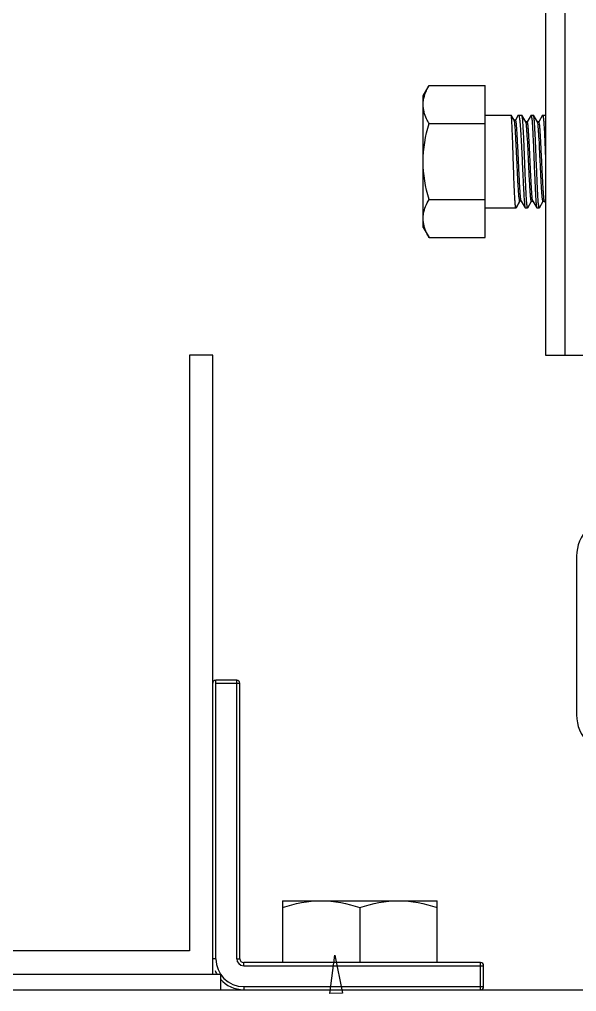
# Model space of a CAD drawing. Extents: x 69728788 to 150676229, y 20327566 to 43663798.
# Drawn here: x 75457770 to 75458097, y 20754219 to 20754791 of the extents above; entities that cross this region are included whole.
import ezdxf

# ---------------------------------------------------------------- set-up
doc = ezdxf.new("R2010")
doc.units = 0
doc.header["$LTSCALE"] = 1000
doc.header["$MEASUREMENT"] = 0
doc.layers.get('0').update_dxf_attribs({"linetype": 'CONTINUOUS'})
doc.layers.add('02___PRT_ALL_AXES', color=7, linetype='CONTINUOUS')

msp = doc.modelspace()

# ---------------------------------------------------------------- linework, layer by layer
at = {"color": 7, "linetype": 'Continuous'}
for p, q in [((75458079.04, 20755868.78), (75458079.04, 20754593.85)), ((75458090.42, 20755868.78), (75458090.42, 20754593.85)), ((75458043.44, 20754662.99), (75458043.44, 20754752.37)), ((75458043.44, 20754735), (75458058.81, 20754735)), ((75458058.84, 20754734.98), (75458058.81, 20754735)), ((75458060.57, 20754731.99), (75458058.84, 20754734.98)), ((75458062.99, 20754734.88), (75458061.36, 20754732.08)), ((75458062.99, 20754734.88), (75458063.13, 20754735)), ((75458063.13, 20754735), (75458065.07, 20754735)), ((75458065.14, 20754734.94), (75458065.07, 20754735)), ((75458067.39, 20754731.06), (75458065.14, 20754734.94)), ((75458070.46, 20754734.94), (75458068.22, 20754731.08)), ((75458070.46, 20754734.94), (75458070.53, 20754735)), ((75458070.53, 20754735), (75458071.9, 20754735)), ((75458071.97, 20754734.94), (75458071.9, 20754735)), ((75458074.22, 20754731.06), (75458071.97, 20754734.94)), ((75458077.29, 20754734.94), (75458075.05, 20754731.08)), ((75458077.29, 20754734.94), (75458077.36, 20754735)), ((75458077.36, 20754735), (75458078.73, 20754735)), ((75458078.8, 20754734.94), (75458078.73, 20754735)), ((75458079.04, 20754734.53), (75458078.8, 20754734.94)), ((75458061.39, 20754732.06), (75458060.53, 20754732.06)), ((75458067.43, 20754730.98), (75458067.39, 20754731.06)), ((75458068.26, 20754731.06), (75458067.39, 20754731.06)), ((75458067.47, 20754730.9), (75458067.43, 20754730.98)), ((75458074.26, 20754730.98), (75458074.22, 20754731.06)), ((75458075.09, 20754731.06), (75458074.22, 20754731.06)), ((75458074.32, 20754730.86), (75458074.26, 20754730.98)), ((75458063.93, 20754684.31), (75458061.65, 20754680.36)), ((75458061.73, 20754680.43), (75458063.96, 20754684.29)), ((75458064.8, 20754684.31), (75458063.93, 20754684.31)), ((75458064.75, 20754684.38), (75458064.69, 20754684.54)), ((75458064.75, 20754684.38), (75458067.04, 20754680.43)), ((75458068.56, 20754680.43), (75458070.79, 20754684.29)), ((75458070.76, 20754684.31), (75458071.63, 20754684.31)), ((75458071.58, 20754684.38), (75458071.54, 20754684.48)), ((75458071.58, 20754684.38), (75458071.63, 20754684.31)), ((75458071.63, 20754684.31), (75458073.87, 20754680.43)), ((75458075.39, 20754680.43), (75458077.62, 20754684.29)), ((75458077.59, 20754684.31), (75458078.46, 20754684.31)), ((75458078.41, 20754684.38), (75458078.38, 20754684.45)), ((75458078.41, 20754684.38), (75458079.04, 20754683.3)), ((75458043.44, 20754680.36), (75458061.65, 20754680.36)), ((75458061.73, 20754680.43), (75458061.65, 20754680.36)), ((75458067.04, 20754680.43), (75458067.12, 20754680.36)), ((75458067.12, 20754680.36), (75458068.48, 20754680.36)), ((75458068.56, 20754680.43), (75458068.48, 20754680.36)), ((75458073.87, 20754680.43), (75458073.95, 20754680.36)), ((75458073.95, 20754680.36), (75458075.31, 20754680.36)), ((75458075.39, 20754680.43), (75458075.31, 20754680.36)), ((75457869.59, 20754593.85), (75457869.59, 20754243.24)), ((75457883.25, 20754593.85), (75457869.59, 20754593.85)), ((75457883.25, 20754229.58), (75457883.25, 20754593.85)), ((75458079.04, 20754593.85), (75458283.94, 20754593.85)), ((75458097.25, 20754475.46), (75458097.25, 20754382.12)), ((75457885.07, 20754238.69), (75457885.07, 20754402.61)), ((75457897.36, 20754402.61), (75457885.07, 20754402.61)), ((75457897.36, 20754238.69), (75457897.36, 20754402.61)), ((75457885.07, 20754400.79), (75457899.18, 20754400.79)), ((75457899.18, 20754238.69), (75457899.18, 20754400.79)), ((75457869.59, 20754243.24), (75456530.91, 20754243.24)), ((75457885.07, 20754238.69), (75457883.25, 20754238.69)), ((75457897.36, 20754238.69), (75457899.18, 20754238.69)), ((75457901.46, 20754234.59), (75457901.46, 20754236.41)), ((75458040.79, 20754236.41), (75457901.46, 20754236.41)), ((75457901.46, 20754234.59), (75458042.61, 20754234.59)), ((75458040.79, 20754220.48), (75458040.79, 20754236.41)), ((75458042.61, 20754222.3), (75458042.61, 20754234.59)), ((75456512.7, 20754229.58), (75457887.8, 20754229.58)), ((75457887.8, 20754229.58), (75457887.8, 20754220.48)), ((75455834.26, 20754220.48), (75458566.24, 20754220.48)), ((75457901.46, 20754222.3), (75457901.46, 20754220.48)), ((75457901.46, 20754222.3), (75458042.61, 20754222.3))]:
    msp.add_line(p, q, dxfattribs=at)
at = {"color": 4}
msp.add_lwpolyline([(75457952.08, 20754218.14), (75457955.08, 20754240.82), (75457959.6, 20754218.39)], close=True, dxfattribs=at)
at = {"color": 7, "linetype": 'Continuous'}
for centre, radius, start, end in [((75458120.02, 20754475.46), 22.77, 90, 180), ((75457885.07, 20754400.79), 1.82, 90, 180), ((75457897.36, 20754400.79), 1.82, 0, 90), ((75458120.02, 20754382.12), 22.77, 180, 270), ((75457901.46, 20754238.69), 16.39, 180, 270), ((75457901.46, 20754238.69), 4.1, 180, 270), ((75457901.46, 20754238.69), 2.28, 180, 270), ((75457901.46, 20754238.69), 18.21, 202.5, 210.134), ((75458040.79, 20754234.59), 1.82, 0, 90), ((75457901.46, 20754238.69), 18.21, 221.1198, 270), ((75458040.79, 20754222.3), 1.82, 270, 0)]:
    msp.add_arc(centre, radius, start, end, dxfattribs=at)
for points, knots in [([(75458061.64, 20754680.36), (75458061.45, 20754680.42), (75458061.44, 20754681.39), (75458061.14, 20754682.7), (75458061.02, 20754685.29), (75458060.81, 20754688.53), (75458060.63, 20754692.55), (75458060.38, 20754698.85), (75458060.09, 20754707.24), (75458059.77, 20754717.05), (75458059.52, 20754724.61), (75458059.28, 20754729.59), (75458059.18, 20754732.22), (75458058.97, 20754733.89), (75458058.97, 20754734.76), (75458058.84, 20754734.98)], [0, 0, 0, 0, 0.010957, 0.039614, 0.085254, 0.146244, 0.220349, 0.304833, 0.492159, 0.680724, 0.842834, 0.906272, 0.954681, 0.986284, 1, 1, 1, 1]), ([(75458063.13, 20754735), (75458063.32, 20754735), (75458063.49, 20754734.04), (75458063.76, 20754732.81), (75458063.99, 20754730.28), (75458064.25, 20754727.11), (75458064.5, 20754723.16), (75458064.84, 20754716.93), (75458065.24, 20754708.59), (75458065.68, 20754698.79), (75458066.05, 20754691.19), (75458066.37, 20754686.13), (75458066.56, 20754683.41), (75458066.8, 20754681.63), (75458066.89, 20754680.68), (75458067.04, 20754680.43)], [0, 0, 0, 0, 0.010502, 0.038099, 0.08249, 0.142166, 0.214982, 0.298287, 0.483891, 0.672026, 0.835341, 0.900033, 0.950117, 0.983795, 1, 1, 1, 1]), ([(75458068.47, 20754680.36), (75458068.28, 20754680.41), (75458068.27, 20754681.37), (75458067.97, 20754682.67), (75458067.84, 20754685.21), (75458067.61, 20754688.41), (75458067.42, 20754692.37), (75458067.14, 20754698.6), (75458066.81, 20754706.93), (75458066.42, 20754716.69), (75458066.09, 20754724.25), (75458065.79, 20754729.28), (75458065.61, 20754731.98), (75458065.38, 20754733.75), (75458065.29, 20754734.68), (75458065.14, 20754734.94)], [0, 0, 0, 0, 0.010805, 0.039035, 0.084006, 0.144137, 0.217258, 0.300707, 0.486178, 0.673755, 0.836333, 0.900676, 0.950463, 0.983919, 1, 1, 1, 1]), ([(75458070.53, 20754735), (75458070.71, 20754735), (75458070.75, 20754733.99), (75458071.03, 20754732.82), (75458071.17, 20754730.26), (75458071.39, 20754727.11), (75458071.59, 20754723.15), (75458071.87, 20754716.92), (75458072.2, 20754708.57), (75458072.6, 20754698.78), (75458072.92, 20754691.18), (75458073.23, 20754686.12), (75458073.4, 20754683.4), (75458073.64, 20754681.62), (75458073.73, 20754680.68), (75458073.87, 20754680.43)], [0, 0, 0, 0, 0.009937, 0.037394, 0.081764, 0.141482, 0.214378, 0.297782, 0.483611, 0.671943, 0.835376, 0.900095, 0.95018, 0.983836, 1, 1, 1, 1]), ([(75458075.3, 20754680.36), (75458075.11, 20754680.41), (75458075.1, 20754681.37), (75458074.8, 20754682.67), (75458074.67, 20754685.21), (75458074.44, 20754688.41), (75458074.25, 20754692.37), (75458073.97, 20754698.6), (75458073.64, 20754706.93), (75458073.25, 20754716.69), (75458072.92, 20754724.25), (75458072.62, 20754729.28), (75458072.44, 20754731.98), (75458072.21, 20754733.75), (75458072.12, 20754734.68), (75458071.97, 20754734.94)], [0, 0, 0, 0, 0.010807, 0.039039, 0.08401, 0.144142, 0.217265, 0.300718, 0.486187, 0.673761, 0.836333, 0.900675, 0.950462, 0.983919, 1, 1, 1, 1]), ([(75458077.36, 20754735), (75458077.55, 20754735), (75458077.58, 20754733.99), (75458077.86, 20754732.81), (75458078, 20754730.22), (75458078.23, 20754727.05), (75458078.42, 20754723.05), (75458078.71, 20754716.79), (75458078.9, 20754711.85), (75458079.04, 20754708.44)], [0, 0, 0, 0, 0.020571, 0.077438, 0.169318, 0.292936, 0.44376, 0.616224, 1, 1, 1, 1]), ([(75458063.93, 20754684.31), (75458063.77, 20754684.31), (75458063.68, 20754685.18), (75458063.44, 20754686.23), (75458063.27, 20754688.48), (75458063.06, 20754691.26), (75458062.85, 20754694.74), (75458062.57, 20754700.2), (75458062.23, 20754707.49), (75458061.84, 20754716.02), (75458061.51, 20754722.62), (75458061.21, 20754727.01), (75458061.03, 20754729.37), (75458060.81, 20754730.93), (75458060.7, 20754731.76), (75458060.57, 20754731.99)], [0, 0, 0, 0, 0.010274, 0.038063, 0.082846, 0.143014, 0.216332, 0.300061, 0.486006, 0.673588, 0.835722, 0.899843, 0.949562, 0.983245, 1, 1, 1, 1]), ([(75458064.69, 20754684.54), (75458064.38, 20754685.47), (75458064.23, 20754688.44), (75458063.76, 20754693.96), (75458063.43, 20754701.52), (75458063.03, 20754709.98), (75458062.7, 20754717.07), (75458062.42, 20754722.3), (75458062.23, 20754725.58), (75458062.02, 20754728.19), (75458061.86, 20754730.28), (75458061.64, 20754731.26), (75458061.55, 20754732.06), (75458061.39, 20754732.06)], [0, 0, 0, 0, 0.061527, 0.184105, 0.350401, 0.536806, 0.717122, 0.79706, 0.866437, 0.922927, 0.964691, 0.990471, 1, 1, 1, 1]), ([(75458070.76, 20754684.31), (75458070.61, 20754684.31), (75458070.51, 20754685.12), (75458070.29, 20754686.12), (75458070.12, 20754688.24), (75458069.91, 20754690.87), (75458069.72, 20754694.17), (75458069.44, 20754699.37), (75458069.12, 20754706.4), (75458068.71, 20754714.69), (75458068.4, 20754722.03), (75458067.9, 20754727.27), (75458067.8, 20754730.08), (75458067.47, 20754730.9)], [0, 0, 0, 0, 0.009936, 0.036715, 0.079918, 0.138092, 0.209199, 0.290719, 0.473148, 0.659662, 0.823957, 0.942903, 1, 1, 1, 1]), ([(75458071.54, 20754684.48), (75458071.22, 20754685.33), (75458071.1, 20754688.15), (75458070.61, 20754693.42), (75458070.3, 20754700.76), (75458069.9, 20754709.04), (75458069.57, 20754716.04), (75458069.29, 20754721.24), (75458069.1, 20754724.52), (75458068.89, 20754727.14), (75458068.73, 20754729.25), (75458068.5, 20754730.24), (75458068.41, 20754731.06), (75458068.26, 20754731.06)], [0, 0, 0, 0, 0.058061, 0.17756, 0.341977, 0.528262, 0.710254, 0.791529, 0.862402, 0.920373, 0.963418, 0.990098, 1, 1, 1, 1]), ([(75458077.59, 20754684.31), (75458077.44, 20754684.31), (75458077.34, 20754685.12), (75458077.12, 20754686.1), (75458076.96, 20754688.2), (75458076.75, 20754690.81), (75458076.55, 20754694.08), (75458076.28, 20754699.25), (75458075.95, 20754706.24), (75458075.55, 20754714.51), (75458075.23, 20754721.85), (75458074.76, 20754727.15), (75458074.63, 20754729.99), (75458074.32, 20754730.86)], [0, 0, 0, 0, 0.009861, 0.036418, 0.079269, 0.13699, 0.207575, 0.28855, 0.470002, 0.656005, 0.820572, 0.94075, 1, 1, 1, 1]), ([(75458078.38, 20754684.45), (75458078.04, 20754685.26), (75458077.96, 20754688.06), (75458077.44, 20754693.27), (75458077.14, 20754700.61), (75458076.73, 20754708.91), (75458076.41, 20754715.95), (75458076.13, 20754721.17), (75458075.93, 20754724.48), (75458075.72, 20754727.11), (75458075.56, 20754729.24), (75458075.33, 20754730.24), (75458075.24, 20754731.06), (75458075.09, 20754731.06)], [0, 0, 0, 0, 0.056307, 0.1748, 0.338994, 0.525695, 0.708483, 0.790204, 0.861502, 0.919844, 0.963176, 0.990036, 1, 1, 1, 1]), ([(75458061.65, 20754680.36), (75458061.65, 20754680.36), (75458061.65, 20754680.36), (75458061.64, 20754680.36), (75458061.64, 20754680.36)], [0, 0, 0, 0, 0.495641, 1, 1, 1, 1]), ([(75458068.48, 20754680.36), (75458068.48, 20754680.36), (75458068.48, 20754680.36), (75458068.47, 20754680.36), (75458068.47, 20754680.36)], [0, 0, 0, 0, 0.495657, 1, 1, 1, 1]), ([(75458075.31, 20754680.36), (75458075.31, 20754680.36), (75458075.31, 20754680.36), (75458075.3, 20754680.36), (75458075.3, 20754680.36)], [0, 0, 0, 0, 0.495642, 1, 1, 1, 1])]:
    msp.add_open_spline(points, degree=3, knots=knots, dxfattribs=at)
at = {"layer": '02___PRT_ALL_AXES', "color": 7, "linetype": 'Continuous'}
for p, q in [((75458007.01, 20754746.39), (75458010.47, 20754752.37)), ((75458010.47, 20754752.37), (75458043.44, 20754752.37)), ((75458007.01, 20754668.98), (75458007.01, 20754746.39)), ((75458043.44, 20754735), (75458058.81, 20754735)), ((75458063.13, 20754735), (75458065.07, 20754735)), ((75458070.53, 20754735), (75458071.9, 20754735)), ((75458077.36, 20754735), (75458078.73, 20754735)), ((75458010.47, 20754730.03), (75458043.44, 20754730.03)), ((75458010.47, 20754685.34), (75458043.44, 20754685.34)), ((75458043.44, 20754680.36), (75458061.65, 20754680.36)), ((75458067.12, 20754680.36), (75458068.48, 20754680.36)), ((75458073.95, 20754680.36), (75458075.31, 20754680.36)), ((75458007.01, 20754668.98), (75458010.47, 20754662.99)), ((75458010.47, 20754662.99), (75458043.44, 20754662.99)), ((75457924.23, 20754272.84), (75457924.23, 20754236.41)), ((75457924.23, 20754272.84), (75458015.29, 20754272.84)), ((75458015.29, 20754236.41), (75458015.29, 20754272.84)), ((75457969.76, 20754268.77), (75457969.76, 20754236.41))]:
    msp.add_line(p, q, dxfattribs=at)
for points in [[(75458007.73, 20754746.15), (75458008.36, 20754748.33), (75458009.34, 20754750.41), (75458010.47, 20754752.37)], [(75458007.01, 20754741.2), (75458007.01, 20754742.87), (75458007.27, 20754744.55), (75458007.73, 20754746.15)], [(75458007.01, 20754707.68), (75458007.01, 20754715.22), (75458008.38, 20754722.79), (75458010.47, 20754730.03)], [(75458010.47, 20754685.34), (75458008.38, 20754692.58), (75458007.01, 20754700.15), (75458007.01, 20754707.68)], [(75457924.23, 20754268.77), (75457931.54, 20754271.21), (75457939.28, 20754272.84), (75457946.99, 20754272.84)], [(75457946.99, 20754272.84), (75457954.7, 20754272.84), (75457962.45, 20754271.21), (75457969.76, 20754268.77)], [(75457969.76, 20754268.77), (75457977.07, 20754271.21), (75457984.82, 20754272.84), (75457992.53, 20754272.84)], [(75457992.53, 20754272.84), (75458000.24, 20754272.84), (75458007.98, 20754271.21), (75458015.29, 20754268.77)]]:
    msp.add_open_spline(points, degree=3, dxfattribs=at)
for points, knots in [([(75458010.47, 20754730.03), (75458009.96, 20754730.92), (75458008.12, 20754734.38), (75458007.01, 20754738.31), (75458007.01, 20754741.2)], [0, 0, 0, 0, 0.263017, 1, 1, 1, 1]), ([(75458007.01, 20754674.16), (75458007.01, 20754675.11), (75458007.35, 20754679.05), (75458008.98, 20754682.76), (75458010.47, 20754685.34)], [0, 0, 0, 0, 0.241275, 1, 1, 1, 1]), ([(75458010.47, 20754662.99), (75458009.96, 20754663.88), (75458008.12, 20754667.34), (75458007.01, 20754671.27), (75458007.01, 20754674.16)], [0, 0, 0, 0, 0.263017, 1, 1, 1, 1])]:
    msp.add_open_spline(points, degree=3, knots=knots, dxfattribs=at)

doc.saveas('drawing.dxf')
